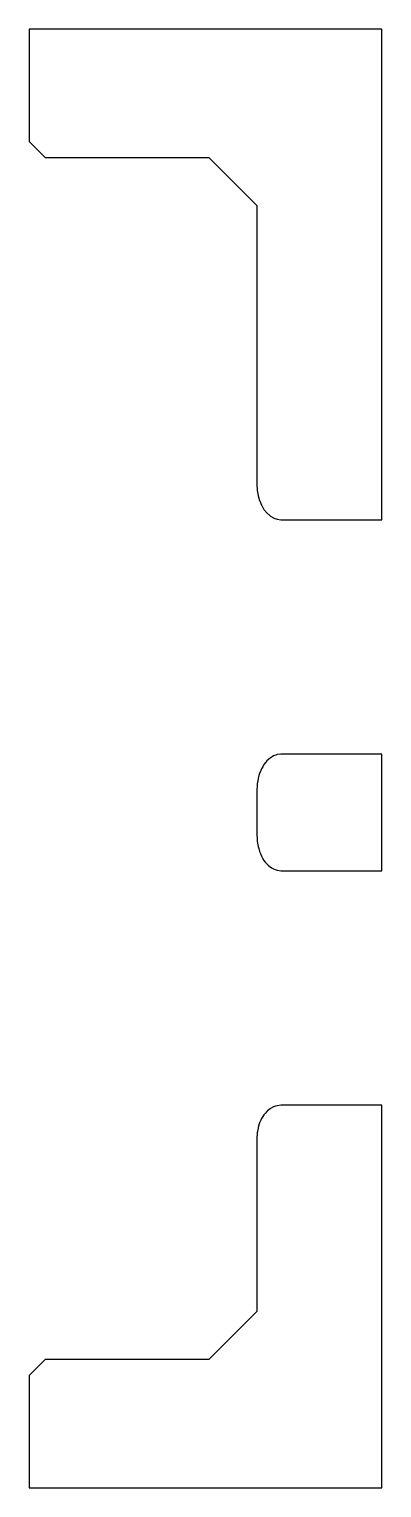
# Model space of a CAD drawing. Header units: metres. Extents: x 0 to 47.5, y 0 to 45.5.
# Drawn here: x 0 to 11, y 0 to 45.5 of the extents above.
import ezdxf

# ---------------------------------------------------------------- set-up
doc = ezdxf.new("R2010")
doc.units = ezdxf.units.M

msp = doc.modelspace()

# ---------------------------------------------------------------- linework, layer by layer
for p, q in [((11, 45.5), (0, 45.5)), ((0, 45.5), (0, 42)), ((11, 30.1997), (11, 45.5)), ((0, 42), (0.5, 41.5)), ((0.5, 41.5), (5.60409, 41.5)), ((5.60409, 41.5), (7.10409, 40)), ((7.10409, 40), (7.10409, 31.2971)), ((7.10409, 31.2971), (7.10471, 31.2856)), ((7.10471, 31.2856), (7.11332, 31.1254)), ((7.11332, 31.1254), (7.11534, 31.1131)), ((7.11534, 31.1131), (7.14079, 30.958)), ((7.14079, 30.958), (7.14438, 30.9453)), ((7.14438, 30.9453), (7.18583, 30.7989)), ((7.18583, 30.7989), (7.19108, 30.7864)), ((7.19108, 30.7864), (7.24732, 30.6521)), ((7.24732, 30.6521), (7.25426, 30.6402)), ((7.25426, 30.6402), (7.32376, 30.5211)), ((7.32376, 30.5211), (7.41325, 30.4093)), ((7.41325, 30.4093), (7.51359, 30.3193)), ((7.51359, 30.3193), (7.52476, 30.3126)), ((7.52476, 30.3126), (7.62232, 30.2534)), ((7.62232, 30.2534), (7.63434, 30.2492)), ((7.63434, 30.2492), (7.73676, 30.2132)), ((7.73676, 30.2132), (7.85409, 30.1997)), ((7.85409, 30.1997), (11, 30.1997)), ((7.51359, 22.7643), (7.47552, 22.7301)), ((7.58137, 22.8053), (7.51359, 22.7643)), ((7.62232, 22.8302), (7.58137, 22.8053)), ((7.69386, 22.8553), (7.62232, 22.8302)), ((7.73676, 22.8704), (7.69386, 22.8553)), ((7.85409, 22.8839), (7.73676, 22.8704)), ((11, 22.8839), (7.85409, 22.8839)), ((11, 19.2497), (11, 22.8839)), ((7.22319, 22.3739), (7.18583, 22.2847)), ((7.24732, 22.4315), (7.22319, 22.3739)), ((7.29415, 22.5117), (7.24732, 22.4315)), ((7.32376, 22.5625), (7.29415, 22.5117)), ((7.37897, 22.6315), (7.32376, 22.5625)), ((7.41325, 22.6743), (7.37897, 22.6315)), ((7.47552, 22.7301), (7.41325, 22.6743)), ((7.10953, 21.8878), (7.10409, 21.7865)), ((7.11332, 21.9582), (7.10953, 21.8878)), ((7.1297, 22.058), (7.11332, 21.9582)), ((7.14079, 22.1256), (7.1297, 22.058)), ((7.16791, 22.2214), (7.14079, 22.1256)), ((7.18583, 22.2847), (7.16791, 22.2214)), ((7.10409, 21.7865), (7.10409, 20.3471)), ((7.10409, 20.3471), (7.10767, 20.2805)), ((7.10767, 20.2805), (7.11332, 20.1754)), ((7.11332, 20.1754), (7.12433, 20.1083)), ((7.12433, 20.1083), (7.14079, 20.008)), ((7.14079, 20.008), (7.15939, 19.9423)), ((7.15939, 19.9423), (7.18583, 19.8489)), ((7.18583, 19.8489), (7.21193, 19.7866)), ((7.21193, 19.7866), (7.24732, 19.7021)), ((7.24732, 19.7021), (7.28055, 19.6452)), ((7.28055, 19.6452), (7.32376, 19.5711)), ((7.32376, 19.5711), (7.36346, 19.5215)), ((7.36346, 19.5215), (7.41325, 19.4593)), ((7.41325, 19.4593), (7.45853, 19.4187)), ((7.45853, 19.4187), (7.51359, 19.3693)), ((7.51359, 19.3693), (7.56328, 19.3392)), ((7.56328, 19.3392), (7.62232, 19.3034)), ((7.62232, 19.3034), (7.67508, 19.2849)), ((7.67508, 19.2849), (7.73676, 19.2632)), ((7.73676, 19.2632), (7.85409, 19.2497)), ((7.85409, 19.2497), (11, 19.2497)), ((7.62232, 11.8819), (7.5273, 11.829)), ((7.62596, 11.8831), (7.62232, 11.8819)), ((7.68174, 11.9011), (7.62596, 11.8831)), ((7.73676, 11.9204), (7.68174, 11.9011)), ((7.73693, 11.9204), (7.73676, 11.9204)), ((7.85409, 11.9339), (7.73693, 11.9204)), ((11, 11.9339), (7.85409, 11.9339)), ((11, 0), (11, 11.9339)), ((7.18583, 11.3808), (7.17821, 11.356)), ((7.22748, 11.4721), (7.18583, 11.3808)), ((7.24732, 11.5156), (7.22748, 11.4721)), ((7.28748, 11.5789), (7.24732, 11.5156)), ((7.32376, 11.6359), (7.28748, 11.5789)), ((7.35771, 11.6749), (7.32376, 11.6359)), ((7.41325, 11.7387), (7.35771, 11.6749)), ((7.43776, 11.7589), (7.41325, 11.7387)), ((7.51359, 11.8213), (7.43776, 11.7589)), ((7.5273, 11.829), (7.51359, 11.8213)), ((7.10651, 10.9947), (7.10409, 10.9582)), ((7.10409, 10.9582), (7.10409, 5.5)), ((7.11332, 11.0971), (7.10651, 10.9947)), ((7.1168, 11.1142), (7.11332, 11.0971)), ((7.13777, 11.2177), (7.1168, 11.1142)), ((7.14033, 11.232), (7.13777, 11.2177)), ((7.14079, 11.2346), (7.14033, 11.232)), ((7.17821, 11.356), (7.14079, 11.2346)), ((7.10409, 5.5), (5.60409, 4)), ((0.5, 4), (0, 3.5)), ((5.60409, 4), (0.5, 4)), ((0, 3.5), (0, 0)), ((0, 0), (11, 0))]:
    msp.add_line(p, q)

doc.saveas('drawing.dxf')
